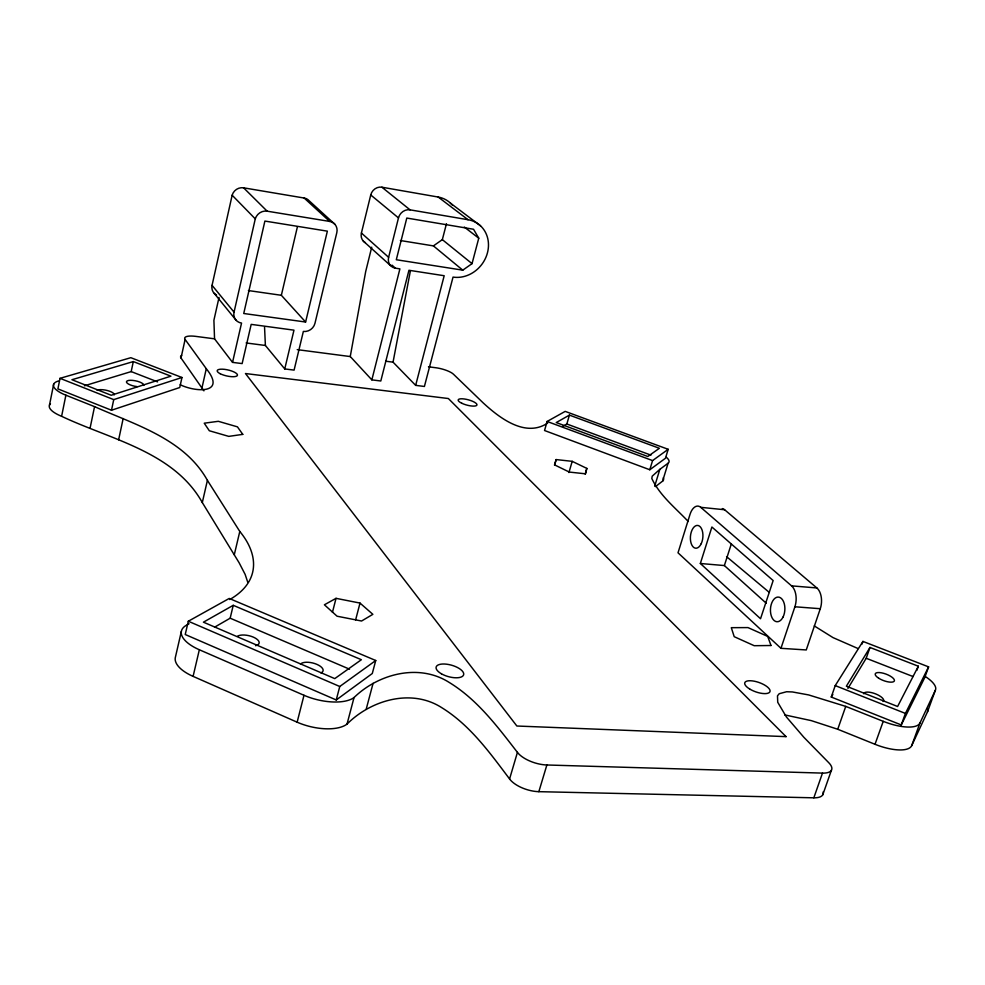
<?xml version="1.0" encoding="UTF-8"?>
<svg xmlns="http://www.w3.org/2000/svg" width="985" height="985" viewBox="0 0 985 985"><rect width="100%" height="100%" fill="white"/><g stroke="black" fill="none" stroke-linecap="round" stroke-linejoin="round"><path stroke-width="1.48" d="M365.398 242.729A9.616 8.73 -49.9 0 1 361.409 233.039L370.742 194.968A9.69 8.828 -53 0 1 381.909 187.212L438.202 197.049L468.047 219.717A30.264 26.78 -52.5 0 1 487.464 252.776A30.264 26.78 -52.5 0 1 453.038 277.093L424.412 386.465L415.658 385.369L393.052 362.16L410.363 270.998M49.496 405.069L53.682 384.15M60.023 378.326L57.906 388.89L111.502 410.24L179.75 387.524L181.966 377.501L130.845 357.69L60.023 378.326L113.731 399.614L181.966 377.501M247.654 581.938L245.142 574.415L239.158 562.829L202.307 502.559C173.877 451.672 110.197 439.396 61.612 416.298L65.884 395.194A28.799 9.062 11.3 0 1 58.435 380.998M90.152 427.81L94.548 406.633L65.884 395.194M111.502 410.24L113.731 399.614M84.415 385.8L131.19 371.591L133.307 361.581L170.922 376.171L111.206 395.256L71.942 379.717L133.307 361.581M118.631 439.802L123.162 418.539M203.92 390.848L181.018 358.011L185.106 339.443A15.058 4.248 12.7 0 1 195.744 336.377L214.545 338.828L232.546 362.381L242.138 363.588L251.187 324.373L293.973 330.16L284.751 368.932L294.096 370.114L303.355 331.44A10.047 9.087 -41.1 0 0 314.966 323.314L336.808 232.682A10.195 9.357 -47.9 0 0 329.692 221.428L304.156 198.034L243.603 187.827A9.961 9.382 -44.1 0 0 232.152 195.215L212.058 285.342A9.838 9.099 -36.3 0 0 216.577 295.081M219.039 297.372L213.905 320.26L214.545 338.828M201.974 387.905L206.284 368.71L185.106 339.443M232.546 362.381L241.547 323.068A10.219 9.357 -37.1 0 1 234.048 312.159L255.275 218.879A10.355 9.653 -44.2 0 1 267.157 211.184L329.692 221.428M202.307 502.559L207.404 480.348C184.355 438.842 135.068 424.695 94.548 406.633M181.338 631.483L175.268 657.808A37.061 16.289 12.1 0 0 193.097 676.375L297.138 722.19A37.553 16.979 13.8 0 0 347.028 724.098C371.074 699.953 411.57 688.17 441.883 707.747C470.14 725.231 489.927 752.848 509.577 778.963A22.827 10.404 17.6 0 0 538.844 791.669L813.832 797.813A21.633 8.767 21 0 0 823.152 791.94M188.307 621.24L185.229 634.512L336.242 699.966L372.293 673.506L375.741 660.504L229.246 598.449L188.307 621.24L339.763 686.496L375.741 660.504M305.609 322.021L243.738 313.501L264.891 221.071L327.365 231.155L305.609 322.021L281.353 295.291L297.408 226.796M193.097 676.375L199.339 649.755A37.233 15.859 12.3 0 1 186.473 625.204L189.058 623.751M234.282 554.752L239.798 531.457L207.404 480.348M214.607 627.174L230.17 618.198L233.236 605.319L361.384 659.716L334.752 678.616L203.439 622.175L233.236 605.319M586.826 468.404L585.533 473.822L569.318 472.074L554.567 464.895L556.156 459.576L572.187 461.337L586.826 468.404L585.176 474.044M371.714 247.186L365.694 271.54L350.254 356.521L371.85 379.865L380.801 380.998L408.947 270.272L444.186 275.726L415.658 385.369M371.85 379.865L399.898 268.868L395.367 268.166A9.985 8.963 -49.6 0 1 388.619 257.294L398.482 217.907A10.059 9.074 -52.5 0 1 410.055 209.842L468.047 219.717M297.138 722.19L303.996 695.287A37.725 16.536 13.9 0 0 354.034 697.54C378.474 673.789 418.76 663.164 449 682.309C477.294 699.485 497.462 726.61 517.433 752.368A22.938 10.133 17.5 0 0 546.872 764.988L822.487 773.102A21.732 8.533 20.8 0 0 828.545 762.488L803.809 737.236L786.412 716.981L777.731 702.28L777.485 695.853L779.209 693.723L786.596 691.741L792.42 691.95L808.648 694.93L845.746 706.393L883.225 721.34A33.342 11.82 20.8 0 0 919.953 723.002L935.405 690.153A31.779 10.724 20.5 0 0 924.62 676.067M332.45 612.325L336.033 598.338L360.005 603.079L372.859 614.332L361.569 621.018L337.079 616.216L324.397 604.79L336.033 598.338M400.39 240.537L433.412 245.893L442.339 239.638L446.464 223.706M355.647 619.824L360.005 603.079M336.242 699.966L339.763 686.496M347.028 724.098L354.034 697.54M472.037 263.648L478.759 238.198L473.539 229.259L406.793 218.054L396.302 259.732L462.778 270.161L472.037 263.648L442.339 239.638M366.149 709.385L373.081 683.319M547.118 421.457L544.545 430.519L649.792 469.759L665.454 458.259L668.187 449.308L565.193 411.385L547.118 421.457L652.575 460.586L668.187 449.308M554.53 465.203L556.156 459.576M562.891 426.283L566.843 424.006L569.404 415.116L659.384 448.286L647.81 456.498L556.254 422.553L569.404 415.116M568.936 472.554L572.187 461.337M509.577 778.963L517.433 752.368M538.844 791.669L546.872 764.988M649.792 469.759L652.575 460.586M654.705 486.134L659.827 469.365L668.101 463.196A24.527 6.932 16.7 0 0 666.279 457.212M655.468 486.615L662.609 481.123L668.101 463.196M700.347 563.494L711.896 527.012L773.151 580.547L760.531 618.752L700.347 563.494L724.369 565.562L766.256 603.251M724.369 565.562L731.35 543.831M780.957 648.315L794.895 606.772A15.538 9.136 -86.7 0 0 791.571 585.866L700.729 507.324A14.27 7.757 -84.8 0 0 690.005 514.429L678.012 552.807L780.957 648.315L806.259 649.952L820.283 608.718A15.428 9.247 -86.8 0 0 816.861 587.946L724.628 509.75A14.172 7.868 -84.8 0 0 722.313 508.592M831.266 697.048L835.231 685.597L862.946 641.42L928.609 666.87L924.693 677.68L901.25 724.935L831.266 697.048L832.854 694.474M861.998 644.104L862.946 641.42M935.405 690.153L927.464 711.896L911.679 745.694A33.207 12.152 21 0 1 875.012 744.291L837.73 729.257L845.746 706.393M813.832 797.813L822.487 773.102M847.937 688.429L866.197 658.275L869.977 647.465L918.34 666.229L916.875 670.305M822.807 794.735L831.438 770.184M875.012 744.291L883.225 721.34M901.25 724.935L905.412 713.423L928.609 666.87M911.679 745.694L919.953 723.002M918.34 666.229L897.606 706.491L846.374 686.213L869.977 647.465M659.827 469.365L652.218 476.161L651.811 478.488C659.839 495.652 675.464 507.915 688.232 521.484M229.714 599.545C259.153 582.788 259.905 555.786 239.798 531.457M547.648 423.094C525.251 437.943 499.432 417.886 483.093 402.816L453.482 374.238A14.012 3.805 14.8 0 0 435.936 367.762L428.475 366.789M794.895 606.772L820.283 608.718M791.571 585.866L816.861 587.946M700.729 507.324L724.628 509.75M246.127 342.952L265.396 345.476L284.751 368.932M297.236 349.638L350.303 356.57M385.664 361.2L393.052 362.16M784.614 714.876L811.332 720.638L837.73 729.257M248.405 290.563L281.353 295.291M180.193 384.753C196.471 392.522 226.599 393.791 206.284 368.71M566.843 424.006L650.95 455.144M131.19 371.591L157.6 381.885M866.197 658.275L913.009 676.535M835.231 685.597L905.412 713.423M858.021 648.536L833.027 637.615L814.299 625.931M230.17 618.198L349.527 669.172M199.339 649.755L303.996 695.287M450.391 203.082L480.569 225.885M464.329 227.067L478.759 238.198M381.909 187.212L410.055 209.842M769.334 592.441L726.561 556.636M433.412 245.893L462.778 270.161M370.742 194.968L398.482 217.907M361.409 233.039L388.619 257.294M391.944 265.1L395.367 268.166M363.243 241.042L390.466 265.531M334.814 224.198L309.118 200.743A9.813 9.111 -48.1 0 0 304.156 198.034M243.603 187.827L267.157 211.184M232.152 195.215L255.275 218.879M212.058 285.342L234.048 312.159M214.262 293.395L236.289 320.47M264.546 327.106L265.396 345.476M663.25 477.836A24.453 7.141 16.8 0 1 662.609 481.123M927.464 708.227A31.655 11.02 20.7 0 1 927.464 711.896M61.612 416.298A28.7 9.321 11.1 0 1 50.444 403.776M181.018 358.011A15.009 4.371 12.6 0 1 180.612 356.533M180.957 355.905A15.009 4.371 12.6 0 1 181.659 355.376M863.845 693.809A10.515 3.694 20.5 0 1 875.591 693.883A10.515 3.694 20.5 0 1 883.139 701.455M97.096 390.282A9.148 2.869 11.5 0 1 107.611 390.589A9.148 2.869 11.5 0 1 114.198 394.911M137.087 386.625A8.877 2.733 11.9 0 1 126.511 382.229A8.877 2.733 11.9 0 1 135.031 380.727A8.877 2.733 11.9 0 1 143.835 385.43M237.57 636.162A11.808 5.011 12.7 0 1 254.783 637.824A11.808 5.011 12.7 0 1 255.546 645.704M300.487 664.124A11.906 5.134 13.7 0 1 316.838 664.346A11.906 5.134 13.7 0 1 320.913 672.915M438.202 197.049A29.168 26.115 -52.9 0 1 452.275 205.065M242.778 434.373L228.766 436.38L209.325 430.753L204.227 423.193L218.325 421.309L237.434 426.85L242.778 434.373M771.009 645.507L754.214 645.704L734.219 636.692L731.301 627.679L747.984 627.593L767.697 636.409L771.009 645.507M786.055 736.632L516.866 726.019L245.474 373.537L448.36 398.531L786.055 736.632M878.62 678.172A10.207 3.484 20.4 0 0 894.306 681.054A10.207 3.484 20.4 0 0 881.513 672.829A10.207 3.484 20.4 0 0 878.62 678.172M783.026 617.102A12.349 7.203 -86.9 0 0 779.184 597.206A12.349 7.203 -86.9 0 0 770.787 613.914A12.349 7.203 -86.9 0 0 783.026 617.102M701.258 543.621A11.438 6.23 -85.1 0 0 698.057 525.485A11.438 6.23 -85.1 0 0 690.645 541.331A11.438 6.23 -85.1 0 0 701.258 543.621M749.647 688.995A13.347 4.95 19.4 0 0 769.975 691.63A13.347 4.95 19.4 0 0 752.528 680.918A13.347 4.95 19.4 0 0 749.647 688.995M441.415 673.789A14.27 5.935 15.7 0 0 463.603 674.885A14.27 5.935 15.7 0 0 444.678 664.025A14.27 5.935 15.7 0 0 441.415 673.789M220.184 373.709A10.416 3.078 12.8 0 0 237.163 375.765A10.416 3.078 12.8 0 0 224.568 369.35A10.416 3.078 12.8 0 0 220.184 373.709M461.866 403.296A9.715 2.746 15.1 0 0 476.9 405.118A9.715 2.746 15.1 0 0 463.972 398.937A9.715 2.746 15.1 0 0 461.866 403.296"/></g></svg>
